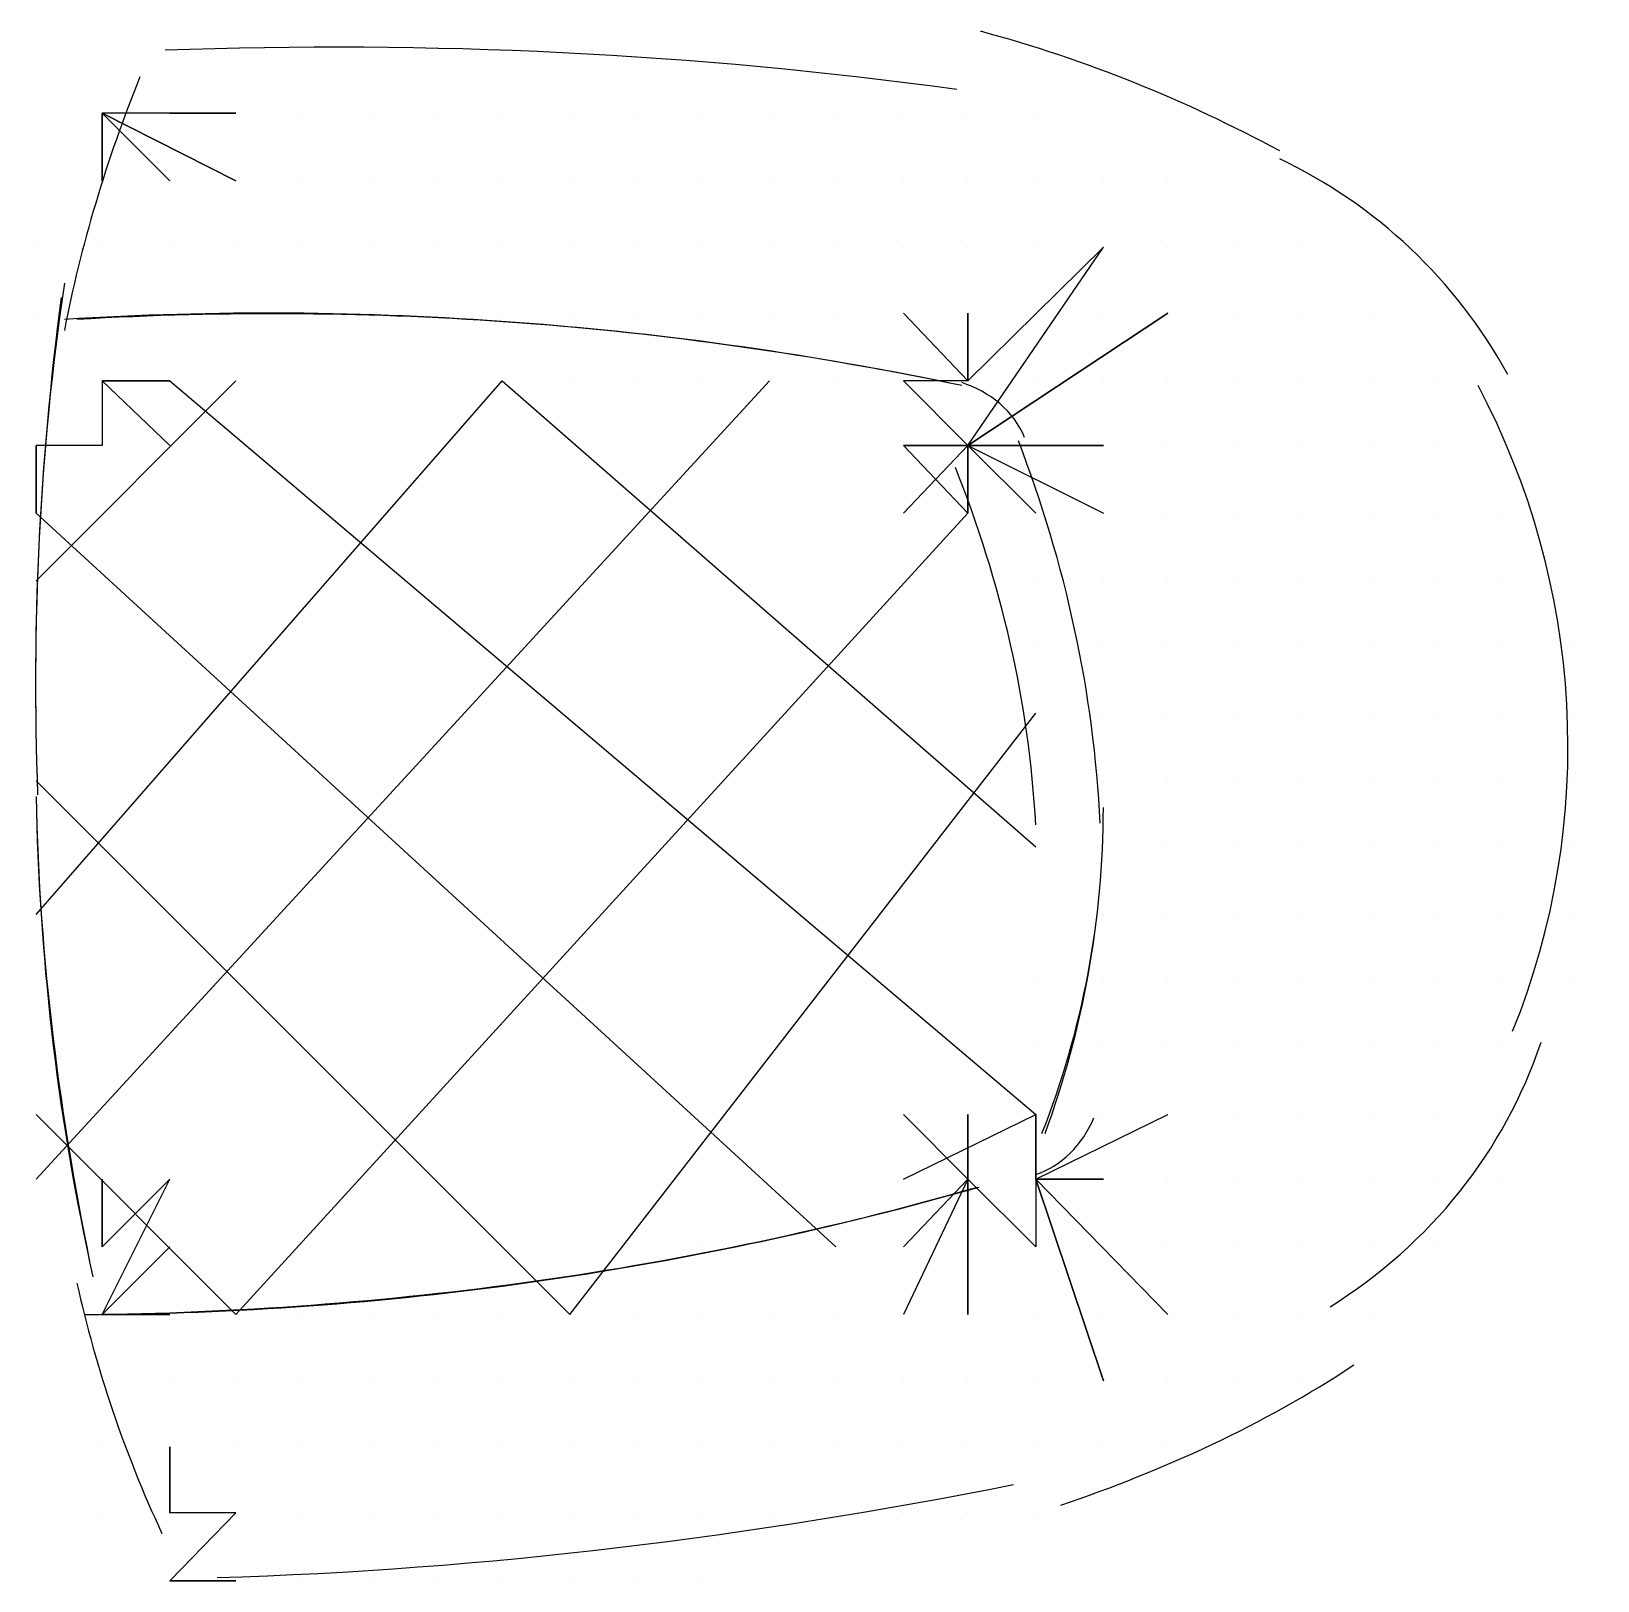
# Model space of a CAD drawing. Header units: millimetres. Extents: x 14 to 406, y 10 to 287.
# Drawn here: x 331.326 to 332.321, y 136.835 to 137.819 of the extents above; entities that cross this region are included whole.
import ezdxf

# ---------------------------------------------------------------- set-up
doc = ezdxf.new("R2010")
doc.units = ezdxf.units.MM
doc.layers.get('0').update_dxf_attribs({"linetype": 'CONTINUOUS'})

msp = doc.modelspace()

# ---------------------------------------------------------------- linework, layer by layer
at = {"color": 0}
for p, q in [((331.584, 137.809), (331.584, 137.809)), ((331.456, 137.767), (331.371, 137.767)), ((331.371, 137.767), (331.456, 137.724)), ((331.456, 137.724), (331.371, 137.767)), ((331.371, 137.767), (331.414, 137.724)), ((331.414, 137.724), (331.371, 137.767)), ((331.371, 137.767), (331.371, 137.724)), ((331.371, 137.724), (331.371, 137.767)), ((331.371, 137.767), (331.371, 137.724)), ((331.371, 137.724), (331.371, 137.767)), ((331.371, 137.767), (331.371, 137.767)), ((331.371, 137.767), (331.371, 137.767)), ((331.414, 137.767), (331.456, 137.767)), ((331.414, 137.767), (331.414, 137.767)), ((331.414, 137.767), (331.414, 137.767)), ((331.414, 137.767), (331.414, 137.767)), ((331.414, 137.767), (331.414, 137.767)), ((331.414, 137.767), (331.414, 137.767)), ((331.456, 137.767), (331.456, 137.767)), ((331.456, 137.767), (331.456, 137.767)), ((331.456, 137.767), (331.456, 137.767)), ((331.456, 137.767), (331.456, 137.767)), ((331.456, 137.767), (331.456, 137.767)), ((331.498, 137.767), (331.498, 137.767)), ((331.498, 137.767), (331.498, 137.767)), ((331.498, 137.767), (331.498, 137.767)), ((331.498, 137.767), (331.498, 137.767)), ((331.541, 137.767), (331.541, 137.767)), ((331.541, 137.767), (331.541, 137.767)), ((331.541, 137.767), (331.541, 137.767)), ((331.541, 137.767), (331.541, 137.767)), ((331.584, 137.767), (331.584, 137.767)), ((331.584, 137.767), (331.584, 137.767)), ((331.584, 137.767), (331.584, 137.767)), ((331.584, 137.767), (331.584, 137.767)), ((331.625, 137.767), (331.625, 137.767)), ((331.625, 137.767), (331.625, 137.767)), ((331.625, 137.767), (331.625, 137.767)), ((331.625, 137.767), (331.625, 137.767)), ((331.668, 137.767), (331.668, 137.767)), ((331.668, 137.767), (331.668, 137.767)), ((331.668, 137.767), (331.668, 137.767)), ((331.668, 137.767), (331.668, 137.767)), ((331.71, 137.767), (331.71, 137.767)), ((331.71, 137.767), (331.71, 137.767)), ((331.71, 137.767), (331.71, 137.767)), ((331.71, 137.767), (331.71, 137.767)), ((331.752, 137.767), (331.752, 137.767)), ((331.752, 137.767), (331.752, 137.767)), ((331.752, 137.767), (331.752, 137.767)), ((331.752, 137.767), (331.752, 137.767)), ((331.795, 137.767), (331.795, 137.767)), ((331.795, 137.767), (331.795, 137.767)), ((331.795, 137.767), (331.795, 137.767)), ((331.795, 137.767), (331.795, 137.767)), ((331.837, 137.767), (331.837, 137.767)), ((331.837, 137.767), (331.837, 137.767)), ((331.837, 137.767), (331.837, 137.767)), ((331.837, 137.767), (331.837, 137.767)), ((331.88, 137.767), (331.88, 137.767)), ((331.88, 137.767), (331.88, 137.767)), ((331.88, 137.767), (331.88, 137.767)), ((331.88, 137.767), (331.88, 137.767)), ((331.921, 137.767), (331.921, 137.767)), ((331.921, 137.767), (331.921, 137.767)), ((331.921, 137.767), (331.921, 137.767)), ((331.921, 137.767), (331.921, 137.767)), ((331.964, 137.767), (331.964, 137.767)), ((331.371, 137.724), (331.371, 137.724)), ((331.371, 137.724), (331.371, 137.724)), ((331.371, 137.724), (331.371, 137.724)), ((331.371, 137.724), (331.371, 137.724)), ((331.414, 137.724), (331.414, 137.724)), ((331.414, 137.724), (331.414, 137.724)), ((331.414, 137.724), (331.414, 137.724)), ((331.414, 137.724), (331.414, 137.724)), ((331.456, 137.724), (331.456, 137.724)), ((331.456, 137.724), (331.456, 137.724)), ((331.456, 137.724), (331.456, 137.724)), ((331.498, 137.724), (331.498, 137.724)), ((331.498, 137.724), (331.498, 137.724)), ((331.498, 137.724), (331.498, 137.724)), ((331.498, 137.724), (331.498, 137.724)), ((331.541, 137.724), (331.541, 137.724)), ((331.541, 137.724), (331.541, 137.724)), ((331.541, 137.724), (331.541, 137.724)), ((331.541, 137.724), (331.541, 137.724)), ((331.584, 137.724), (331.584, 137.724)), ((331.584, 137.724), (331.584, 137.724)), ((331.584, 137.724), (331.584, 137.724)), ((331.584, 137.724), (331.584, 137.724)), ((331.625, 137.724), (331.625, 137.724)), ((331.625, 137.724), (331.625, 137.724)), ((331.625, 137.724), (331.625, 137.724)), ((331.625, 137.724), (331.625, 137.724)), ((331.668, 137.724), (331.668, 137.724)), ((331.668, 137.724), (331.668, 137.724)), ((331.668, 137.724), (331.668, 137.724)), ((331.668, 137.724), (331.668, 137.724)), ((331.71, 137.724), (331.71, 137.724)), ((331.71, 137.724), (331.71, 137.724)), ((331.71, 137.724), (331.71, 137.724)), ((331.71, 137.724), (331.71, 137.724)), ((331.752, 137.724), (331.752, 137.724)), ((331.752, 137.724), (331.752, 137.724)), ((331.752, 137.724), (331.752, 137.724)), ((331.752, 137.724), (331.752, 137.724)), ((331.795, 137.724), (331.795, 137.724)), ((331.795, 137.724), (331.795, 137.724)), ((331.795, 137.724), (331.795, 137.724)), ((331.837, 137.724), (331.837, 137.724)), ((331.837, 137.724), (331.837, 137.724)), ((331.837, 137.724), (331.837, 137.724)), ((331.837, 137.724), (331.837, 137.724)), ((331.88, 137.724), (331.88, 137.724)), ((331.88, 137.724), (331.88, 137.724)), ((331.88, 137.724), (331.88, 137.724)), ((331.88, 137.724), (331.88, 137.724)), ((331.921, 137.724), (331.921, 137.724)), ((331.921, 137.724), (331.921, 137.724)), ((331.921, 137.724), (331.921, 137.724)), ((331.921, 137.724), (331.921, 137.724)), ((331.964, 137.724), (331.964, 137.724)), ((331.964, 137.724), (331.964, 137.724)), ((331.964, 137.724), (331.964, 137.724)), ((332.007, 137.724), (332.007, 137.724)), ((332.007, 137.724), (332.007, 137.724)), ((332.007, 137.724), (332.007, 137.724)), ((332.007, 137.724), (332.007, 137.724)), ((332.048, 137.724), (332.048, 137.724)), ((332.048, 137.724), (332.048, 137.724)), ((331.329, 137.682), (331.329, 137.682)), ((331.371, 137.682), (331.371, 137.682)), ((331.371, 137.682), (331.371, 137.682)), ((331.371, 137.682), (331.371, 137.682)), ((331.371, 137.682), (331.371, 137.682)), ((331.414, 137.682), (331.414, 137.682)), ((331.414, 137.682), (331.414, 137.682)), ((331.414, 137.682), (331.414, 137.682)), ((331.414, 137.682), (331.414, 137.682)), ((331.456, 137.682), (331.456, 137.682)), ((331.456, 137.682), (331.456, 137.682)), ((331.456, 137.682), (331.456, 137.682)), ((331.498, 137.682), (331.498, 137.682)), ((331.498, 137.682), (331.498, 137.682)), ((331.498, 137.682), (331.498, 137.682)), ((331.498, 137.682), (331.498, 137.682)), ((331.541, 137.682), (331.541, 137.682)), ((331.541, 137.682), (331.541, 137.682)), ((331.541, 137.682), (331.541, 137.682)), ((331.541, 137.682), (331.541, 137.682)), ((331.584, 137.682), (331.584, 137.682)), ((331.584, 137.682), (331.584, 137.682)), ((331.584, 137.682), (331.584, 137.682)), ((331.584, 137.682), (331.584, 137.682)), ((331.625, 137.682), (331.625, 137.682)), ((331.625, 137.682), (331.625, 137.682)), ((331.625, 137.682), (331.625, 137.682)), ((331.625, 137.682), (331.625, 137.682)), ((331.668, 137.682), (331.668, 137.682)), ((331.668, 137.682), (331.668, 137.682)), ((331.668, 137.682), (331.668, 137.682)), ((331.668, 137.682), (331.668, 137.682)), ((331.71, 137.682), (331.71, 137.682)), ((331.71, 137.682), (331.71, 137.682)), ((331.71, 137.682), (331.71, 137.682)), ((331.71, 137.682), (331.71, 137.682)), ((331.752, 137.682), (331.752, 137.682)), ((331.752, 137.682), (331.752, 137.682)), ((331.752, 137.682), (331.752, 137.682)), ((331.752, 137.682), (331.752, 137.682)), ((331.795, 137.682), (331.795, 137.682)), ((331.795, 137.682), (331.795, 137.682)), ((331.795, 137.682), (331.795, 137.682)), ((331.795, 137.682), (331.795, 137.682)), ((331.837, 137.682), (331.837, 137.682)), ((331.837, 137.682), (331.837, 137.682)), ((331.837, 137.682), (331.837, 137.682)), ((331.837, 137.682), (331.837, 137.682)), ((331.88, 137.682), (331.88, 137.682)), ((331.88, 137.682), (331.88, 137.682)), ((331.88, 137.682), (331.88, 137.682)), ((331.88, 137.682), (331.88, 137.682)), ((331.921, 137.556), (332.007, 137.682)), ((332.007, 137.682), (331.921, 137.597)), ((331.921, 137.682), (331.921, 137.682)), ((331.921, 137.682), (331.921, 137.682)), ((331.921, 137.682), (331.921, 137.682)), ((331.921, 137.682), (331.921, 137.682)), ((331.964, 137.682), (331.964, 137.682)), ((331.964, 137.682), (331.964, 137.682)), ((331.964, 137.682), (331.964, 137.682)), ((331.964, 137.682), (331.964, 137.682)), ((332.007, 137.682), (332.007, 137.682)), ((332.007, 137.682), (332.007, 137.682)), ((332.007, 137.682), (332.007, 137.682)), ((332.007, 137.682), (332.007, 137.682)), ((332.048, 137.682), (332.048, 137.682)), ((332.048, 137.682), (332.048, 137.682)), ((332.048, 137.682), (332.048, 137.682)), ((332.048, 137.682), (332.048, 137.682)), ((332.091, 137.682), (332.091, 137.682)), ((332.091, 137.682), (332.091, 137.682)), ((332.091, 137.682), (332.091, 137.682)), ((332.091, 137.682), (332.091, 137.682)), ((332.133, 137.682), (332.133, 137.682)), ((332.133, 137.682), (332.133, 137.682)), ((332.133, 137.682), (332.133, 137.682)), ((331.329, 137.64), (331.329, 137.64)), ((331.329, 137.64), (331.329, 137.64)), ((331.371, 137.64), (331.371, 137.64)), ((331.371, 137.64), (331.371, 137.64)), ((331.371, 137.64), (331.371, 137.64)), ((331.371, 137.64), (331.371, 137.64)), ((331.414, 137.64), (331.414, 137.64)), ((331.414, 137.64), (331.414, 137.64)), ((331.414, 137.64), (331.414, 137.64)), ((331.456, 137.64), (331.456, 137.64)), ((331.456, 137.64), (331.456, 137.64)), ((331.456, 137.64), (331.456, 137.64)), ((331.456, 137.64), (331.456, 137.64)), ((331.498, 137.64), (331.498, 137.64)), ((331.498, 137.64), (331.498, 137.64)), ((331.498, 137.64), (331.498, 137.64)), ((331.498, 137.64), (331.498, 137.64)), ((331.541, 137.64), (331.541, 137.64)), ((331.541, 137.64), (331.541, 137.64)), ((331.541, 137.64), (331.541, 137.64)), ((331.541, 137.64), (331.541, 137.64)), ((331.584, 137.64), (331.584, 137.64)), ((331.584, 137.64), (331.584, 137.64)), ((331.584, 137.64), (331.584, 137.64)), ((331.625, 137.64), (331.625, 137.64)), ((331.625, 137.64), (331.625, 137.64)), ((331.625, 137.64), (331.625, 137.64)), ((331.625, 137.64), (331.625, 137.64)), ((331.668, 137.64), (331.668, 137.64)), ((331.668, 137.64), (331.668, 137.64)), ((331.668, 137.64), (331.668, 137.64)), ((331.668, 137.64), (331.668, 137.64)), ((331.71, 137.64), (331.71, 137.64)), ((331.71, 137.64), (331.71, 137.64)), ((331.71, 137.64), (331.71, 137.64)), ((331.71, 137.64), (331.71, 137.64)), ((331.752, 137.64), (331.752, 137.64)), ((331.752, 137.64), (331.752, 137.64)), ((331.752, 137.64), (331.752, 137.64)), ((331.795, 137.64), (331.795, 137.64)), ((331.795, 137.64), (331.795, 137.64)), ((331.795, 137.64), (331.795, 137.64)), ((331.795, 137.64), (331.795, 137.64)), ((331.837, 137.64), (331.837, 137.64)), ((331.837, 137.64), (331.837, 137.64)), ((331.837, 137.64), (331.837, 137.64)), ((331.837, 137.64), (331.837, 137.64)), ((331.921, 137.597), (331.88, 137.64)), ((331.88, 137.64), (331.88, 137.64)), ((331.88, 137.64), (331.88, 137.64)), ((331.88, 137.64), (331.88, 137.64)), ((331.88, 137.64), (331.88, 137.64)), ((331.921, 137.597), (331.921, 137.64)), ((331.921, 137.64), (331.921, 137.597)), ((331.921, 137.597), (331.921, 137.64)), ((331.921, 137.64), (331.921, 137.597)), ((331.921, 137.556), (332.048, 137.64)), ((332.048, 137.64), (331.921, 137.556)), ((331.921, 137.64), (331.921, 137.64)), ((331.921, 137.64), (331.921, 137.64)), ((331.921, 137.64), (331.921, 137.64)), ((331.964, 137.64), (331.964, 137.64)), ((331.964, 137.64), (331.964, 137.64)), ((331.964, 137.64), (331.964, 137.64)), ((331.964, 137.64), (331.964, 137.64)), ((332.007, 137.64), (332.007, 137.64)), ((332.007, 137.64), (332.007, 137.64)), ((332.007, 137.64), (332.007, 137.64)), ((332.007, 137.64), (332.007, 137.64)), ((332.048, 137.64), (332.048, 137.64)), ((332.048, 137.64), (332.048, 137.64)), ((332.048, 137.64), (332.048, 137.64)), ((332.048, 137.64), (332.048, 137.64)), ((332.091, 137.64), (332.091, 137.64)), ((332.091, 137.64), (332.091, 137.64)), ((332.091, 137.64), (332.091, 137.64)), ((332.133, 137.64), (332.133, 137.64)), ((332.133, 137.64), (332.133, 137.64)), ((332.133, 137.64), (332.133, 137.64)), ((332.133, 137.64), (332.133, 137.64)), ((332.176, 137.64), (332.176, 137.64)), ((332.176, 137.64), (332.176, 137.64)), ((332.176, 137.64), (332.176, 137.64)), ((331.329, 137.47), (331.456, 137.597)), ((331.329, 137.258), (331.625, 137.597)), ((331.329, 137.09), (331.795, 137.597)), ((331.371, 137.597), (331.414, 137.597)), ((331.414, 137.597), (331.371, 137.597)), ((331.371, 137.597), (331.414, 137.597)), ((331.414, 137.597), (331.371, 137.597)), ((331.371, 137.597), (331.414, 137.556)), ((331.414, 137.556), (331.371, 137.597)), ((331.371, 137.597), (331.371, 137.556)), ((331.414, 137.597), (331.964, 137.131)), ((331.625, 137.597), (331.625, 137.597)), ((331.625, 137.597), (331.964, 137.301)), ((331.668, 137.597), (331.668, 137.597)), ((331.668, 137.597), (331.668, 137.597)), ((331.71, 137.597), (331.71, 137.597)), ((331.71, 137.597), (331.71, 137.597)), ((331.71, 137.597), (331.71, 137.597)), ((331.71, 137.597), (331.71, 137.597)), ((331.752, 137.597), (331.752, 137.597)), ((331.752, 137.597), (331.752, 137.597)), ((331.752, 137.597), (331.752, 137.597)), ((331.795, 137.597), (331.795, 137.597)), ((331.795, 137.597), (331.795, 137.597)), ((331.795, 137.597), (331.795, 137.597)), ((331.795, 137.597), (331.795, 137.597)), ((331.837, 137.597), (331.837, 137.597)), ((331.837, 137.597), (331.837, 137.597)), ((331.837, 137.597), (331.837, 137.597)), ((331.837, 137.597), (331.837, 137.597)), ((331.921, 137.597), (331.88, 137.597)), ((331.88, 137.597), (331.921, 137.556)), ((331.88, 137.597), (331.88, 137.597)), ((331.88, 137.597), (331.88, 137.597)), ((331.88, 137.597), (331.88, 137.597)), ((331.88, 137.597), (331.88, 137.597)), ((331.921, 137.597), (331.921, 137.597)), ((331.921, 137.597), (331.921, 137.597)), ((331.921, 137.597), (331.921, 137.597)), ((331.964, 137.597), (331.964, 137.597)), ((331.964, 137.597), (331.964, 137.597)), ((331.964, 137.597), (331.964, 137.597)), ((331.964, 137.597), (331.964, 137.597)), ((332.007, 137.597), (332.007, 137.597)), ((332.007, 137.597), (332.007, 137.597)), ((332.007, 137.597), (332.007, 137.597)), ((332.007, 137.597), (332.007, 137.597)), ((332.048, 137.597), (332.048, 137.597)), ((332.048, 137.597), (332.048, 137.597)), ((332.048, 137.597), (332.048, 137.597)), ((332.048, 137.597), (332.048, 137.597)), ((332.091, 137.597), (332.091, 137.597)), ((332.091, 137.597), (332.091, 137.597)), ((332.091, 137.597), (332.091, 137.597)), ((332.133, 137.597), (332.133, 137.597)), ((332.133, 137.597), (332.133, 137.597)), ((332.133, 137.597), (332.133, 137.597)), ((332.133, 137.597), (332.133, 137.597)), ((332.176, 137.597), (332.176, 137.597)), ((332.176, 137.597), (332.176, 137.597)), ((332.176, 137.597), (332.176, 137.597)), ((332.176, 137.597), (332.176, 137.597)), ((332.218, 137.597), (332.218, 137.597)), ((332.218, 137.597), (332.218, 137.597)), ((331.371, 137.556), (331.329, 137.556)), ((331.329, 137.556), (331.329, 137.513)), ((331.329, 137.513), (331.329, 137.556)), ((331.921, 137.556), (331.88, 137.556)), ((331.88, 137.556), (331.921, 137.556)), ((331.921, 137.556), (331.88, 137.556)), ((331.88, 137.556), (331.921, 137.556)), ((331.921, 137.556), (331.88, 137.513)), ((331.88, 137.513), (331.921, 137.556)), ((331.88, 137.556), (331.921, 137.513)), ((331.921, 137.556), (331.964, 137.556)), ((331.964, 137.556), (331.921, 137.556)), ((331.921, 137.556), (332.007, 137.556)), ((332.007, 137.556), (331.921, 137.556)), ((331.921, 137.556), (332.007, 137.513)), ((331.921, 137.556), (331.964, 137.513)), ((331.964, 137.513), (331.921, 137.556)), ((331.921, 137.556), (332.007, 137.556)), ((332.007, 137.556), (331.921, 137.556)), ((331.921, 137.556), (331.921, 137.513)), ((331.921, 137.513), (331.921, 137.556)), ((331.921, 137.556), (331.921, 137.513)), ((331.921, 137.513), (331.921, 137.556)), ((331.921, 137.556), (331.921, 137.556)), ((331.921, 137.556), (331.921, 137.556)), ((331.964, 137.556), (331.964, 137.556)), ((331.964, 137.556), (331.964, 137.556)), ((331.964, 137.556), (331.964, 137.556)), ((331.964, 137.556), (331.964, 137.556)), ((332.007, 137.556), (332.007, 137.556)), ((332.007, 137.556), (332.007, 137.556)), ((332.007, 137.556), (332.007, 137.556)), ((332.007, 137.556), (332.007, 137.556)), ((332.048, 137.556), (332.048, 137.556)), ((332.048, 137.556), (332.048, 137.556)), ((332.048, 137.556), (332.048, 137.556)), ((332.091, 137.556), (332.091, 137.556)), ((332.091, 137.556), (332.091, 137.556)), ((332.091, 137.556), (332.091, 137.556)), ((332.091, 137.556), (332.091, 137.556)), ((332.133, 137.556), (332.133, 137.556)), ((332.133, 137.556), (332.133, 137.556)), ((332.133, 137.556), (332.133, 137.556)), ((332.133, 137.556), (332.133, 137.556)), ((332.176, 137.556), (332.176, 137.556)), ((332.176, 137.556), (332.176, 137.556)), ((332.176, 137.556), (332.176, 137.556)), ((332.176, 137.556), (332.176, 137.556)), ((332.218, 137.556), (332.218, 137.556)), ((332.218, 137.556), (332.218, 137.556)), ((332.218, 137.556), (332.218, 137.556)), ((332.26, 137.556), (332.26, 137.556)), ((331.329, 137.513), (331.837, 137.047)), ((331.456, 137.004), (331.921, 137.513)), ((331.88, 137.513), (331.88, 137.513)), ((331.964, 137.513), (331.964, 137.513)), ((331.964, 137.513), (331.964, 137.513)), ((331.964, 137.513), (331.964, 137.513)), ((331.964, 137.513), (331.964, 137.513)), ((332.007, 137.513), (332.007, 137.513)), ((332.007, 137.513), (332.007, 137.513)), ((332.007, 137.513), (332.007, 137.513)), ((332.007, 137.513), (332.007, 137.513)), ((332.048, 137.513), (332.048, 137.513)), ((332.048, 137.513), (332.048, 137.513)), ((332.048, 137.513), (332.048, 137.513)), ((332.091, 137.513), (332.091, 137.513)), ((332.091, 137.513), (332.091, 137.513)), ((332.091, 137.513), (332.091, 137.513)), ((332.091, 137.513), (332.091, 137.513)), ((332.133, 137.513), (332.133, 137.513)), ((332.133, 137.513), (332.133, 137.513)), ((332.133, 137.513), (332.133, 137.513)), ((332.133, 137.513), (332.133, 137.513)), ((332.176, 137.513), (332.176, 137.513)), ((332.176, 137.513), (332.176, 137.513)), ((332.176, 137.513), (332.176, 137.513)), ((332.176, 137.513), (332.176, 137.513)), ((332.218, 137.513), (332.218, 137.513)), ((332.218, 137.513), (332.218, 137.513)), ((332.218, 137.513), (332.218, 137.513)), ((332.26, 137.513), (332.26, 137.513)), ((332.26, 137.513), (332.26, 137.513)), ((332.26, 137.513), (332.26, 137.513)), ((331.964, 137.47), (331.964, 137.47)), ((331.964, 137.47), (331.964, 137.47)), ((331.964, 137.47), (331.964, 137.47)), ((332.007, 137.47), (332.007, 137.47)), ((332.007, 137.47), (332.007, 137.47)), ((332.007, 137.47), (332.007, 137.47)), ((332.007, 137.47), (332.007, 137.47)), ((332.048, 137.47), (332.048, 137.47)), ((332.048, 137.47), (332.048, 137.47)), ((332.048, 137.47), (332.048, 137.47)), ((332.048, 137.47), (332.048, 137.47)), ((332.091, 137.47), (332.091, 137.47)), ((332.091, 137.47), (332.091, 137.47)), ((332.091, 137.47), (332.091, 137.47)), ((332.091, 137.47), (332.091, 137.47)), ((332.133, 137.47), (332.133, 137.47)), ((332.133, 137.47), (332.133, 137.47)), ((332.133, 137.47), (332.133, 137.47)), ((332.133, 137.47), (332.133, 137.47)), ((332.176, 137.47), (332.176, 137.47)), ((332.176, 137.47), (332.176, 137.47)), ((332.176, 137.47), (332.176, 137.47)), ((332.176, 137.47), (332.176, 137.47)), ((332.218, 137.47), (332.218, 137.47)), ((332.218, 137.47), (332.218, 137.47)), ((332.218, 137.47), (332.218, 137.47)), ((332.218, 137.47), (332.218, 137.47)), ((332.26, 137.47), (332.26, 137.47)), ((332.26, 137.47), (332.26, 137.47)), ((332.26, 137.47), (332.26, 137.47)), ((332.26, 137.47), (332.26, 137.47)), ((331.964, 137.428), (331.964, 137.428)), ((331.964, 137.428), (331.964, 137.428)), ((332.007, 137.428), (332.007, 137.428)), ((332.007, 137.428), (332.007, 137.428)), ((332.007, 137.428), (332.007, 137.428)), ((332.048, 137.428), (332.048, 137.428)), ((332.048, 137.428), (332.048, 137.428)), ((332.048, 137.428), (332.048, 137.428)), ((332.048, 137.428), (332.048, 137.428)), ((332.091, 137.428), (332.091, 137.428)), ((332.091, 137.428), (332.091, 137.428)), ((332.091, 137.428), (332.091, 137.428)), ((332.091, 137.428), (332.091, 137.428)), ((332.133, 137.428), (332.133, 137.428)), ((332.133, 137.428), (332.133, 137.428)), ((332.133, 137.428), (332.133, 137.428)), ((332.133, 137.428), (332.133, 137.428)), ((332.176, 137.428), (332.176, 137.428)), ((332.176, 137.428), (332.176, 137.428)), ((332.176, 137.428), (332.176, 137.428)), ((332.218, 137.428), (332.218, 137.428)), ((332.218, 137.428), (332.218, 137.428)), ((332.218, 137.428), (332.218, 137.428)), ((332.218, 137.428), (332.218, 137.428)), ((332.26, 137.428), (332.26, 137.428)), ((332.26, 137.428), (332.26, 137.428)), ((332.26, 137.428), (332.26, 137.428)), ((332.26, 137.428), (332.26, 137.428)), ((332.303, 137.428), (332.303, 137.428)), ((331.668, 137.004), (331.964, 137.386)), ((331.964, 137.386), (331.964, 137.386)), ((332.007, 137.386), (332.007, 137.386)), ((332.007, 137.386), (332.007, 137.386)), ((332.007, 137.386), (332.007, 137.386)), ((332.007, 137.386), (332.007, 137.386)), ((332.048, 137.386), (332.048, 137.386)), ((332.048, 137.386), (332.048, 137.386)), ((332.048, 137.386), (332.048, 137.386)), ((332.048, 137.386), (332.048, 137.386)), ((332.048, 137.386), (332.048, 137.386)), ((332.091, 137.386), (332.091, 137.386)), ((332.091, 137.386), (332.091, 137.386)), ((332.091, 137.386), (332.091, 137.386)), ((332.091, 137.386), (332.091, 137.386)), ((332.133, 137.386), (332.133, 137.386)), ((332.133, 137.386), (332.133, 137.386)), ((332.133, 137.386), (332.133, 137.386)), ((332.133, 137.386), (332.133, 137.386)), ((332.176, 137.386), (332.176, 137.386)), ((332.176, 137.386), (332.176, 137.386)), ((332.176, 137.386), (332.176, 137.386)), ((332.176, 137.386), (332.176, 137.386)), ((332.218, 137.386), (332.218, 137.386)), ((332.218, 137.386), (332.218, 137.386)), ((332.218, 137.386), (332.218, 137.386)), ((332.218, 137.386), (332.218, 137.386)), ((332.26, 137.386), (332.26, 137.386)), ((332.26, 137.386), (332.26, 137.386)), ((332.26, 137.386), (332.26, 137.386)), ((332.26, 137.386), (332.26, 137.386)), ((332.303, 137.386), (332.303, 137.386)), ((332.303, 137.386), (332.303, 137.386)), ((331.329, 137.343), (331.668, 137.004)), ((332.007, 137.343), (332.007, 137.343)), ((332.007, 137.343), (332.007, 137.343)), ((332.007, 137.343), (332.007, 137.343)), ((332.007, 137.343), (332.007, 137.343)), ((332.048, 137.343), (332.048, 137.343)), ((332.048, 137.343), (332.048, 137.343)), ((332.048, 137.343), (332.048, 137.343)), ((332.048, 137.343), (332.048, 137.343)), ((332.091, 137.343), (332.091, 137.343)), ((332.091, 137.343), (332.091, 137.343)), ((332.091, 137.343), (332.091, 137.343)), ((332.091, 137.343), (332.091, 137.343)), ((332.133, 137.343), (332.133, 137.343)), ((332.133, 137.343), (332.133, 137.343)), ((332.133, 137.343), (332.133, 137.343)), ((332.176, 137.343), (332.176, 137.343)), ((332.176, 137.343), (332.176, 137.343)), ((332.176, 137.343), (332.176, 137.343)), ((332.176, 137.343), (332.176, 137.343)), ((332.218, 137.343), (332.218, 137.343)), ((332.218, 137.343), (332.218, 137.343)), ((332.218, 137.343), (332.218, 137.343)), ((332.218, 137.343), (332.218, 137.343)), ((332.26, 137.343), (332.26, 137.343)), ((332.26, 137.343), (332.26, 137.343)), ((332.26, 137.343), (332.26, 137.343)), ((332.26, 137.343), (332.26, 137.343)), ((332.303, 137.343), (332.303, 137.343)), ((332.007, 137.301), (332.007, 137.301)), ((332.007, 137.301), (332.007, 137.301)), ((332.007, 137.301), (332.007, 137.301)), ((332.007, 137.301), (332.007, 137.301)), ((332.048, 137.301), (332.048, 137.301)), ((332.048, 137.301), (332.048, 137.301)), ((332.048, 137.301), (332.048, 137.301)), ((332.048, 137.301), (332.048, 137.301)), ((332.091, 137.301), (332.091, 137.301)), ((332.091, 137.301), (332.091, 137.301)), ((332.091, 137.301), (332.091, 137.301)), ((332.091, 137.301), (332.091, 137.301)), ((332.091, 137.301), (332.091, 137.301)), ((332.133, 137.301), (332.133, 137.301)), ((332.133, 137.301), (332.133, 137.301)), ((332.133, 137.301), (332.133, 137.301)), ((332.133, 137.301), (332.133, 137.301)), ((332.176, 137.301), (332.176, 137.301)), ((332.176, 137.301), (332.176, 137.301)), ((332.176, 137.301), (332.176, 137.301)), ((332.176, 137.301), (332.176, 137.301)), ((332.218, 137.301), (332.218, 137.301)), ((332.218, 137.301), (332.218, 137.301)), ((332.218, 137.301), (332.218, 137.301)), ((332.218, 137.301), (332.218, 137.301)), ((332.218, 137.301), (332.218, 137.301)), ((332.26, 137.301), (332.26, 137.301)), ((332.26, 137.301), (332.26, 137.301)), ((332.26, 137.301), (332.26, 137.301)), ((332.26, 137.301), (332.26, 137.301)), ((332.303, 137.301), (332.303, 137.301)), ((332.303, 137.301), (332.303, 137.301)), ((332.007, 137.258), (332.007, 137.258)), ((332.007, 137.258), (332.007, 137.258)), ((332.007, 137.258), (332.007, 137.258)), ((332.007, 137.258), (332.007, 137.258)), ((332.048, 137.258), (332.048, 137.258)), ((332.048, 137.258), (332.048, 137.258)), ((332.048, 137.258), (332.048, 137.258)), ((332.048, 137.258), (332.048, 137.258)), ((332.091, 137.258), (332.091, 137.258)), ((332.091, 137.258), (332.091, 137.258)), ((332.091, 137.258), (332.091, 137.258)), ((332.133, 137.258), (332.133, 137.258)), ((332.133, 137.258), (332.133, 137.258)), ((332.133, 137.258), (332.133, 137.258)), ((332.133, 137.258), (332.133, 137.258)), ((332.176, 137.258), (332.176, 137.258)), ((332.176, 137.258), (332.176, 137.258)), ((332.176, 137.258), (332.176, 137.258)), ((332.176, 137.258), (332.176, 137.258)), ((332.218, 137.258), (332.218, 137.258)), ((332.218, 137.258), (332.218, 137.258)), ((332.218, 137.258), (332.218, 137.258)), ((332.218, 137.258), (332.218, 137.258)), ((332.26, 137.258), (332.26, 137.258)), ((332.26, 137.258), (332.26, 137.258)), ((332.26, 137.258), (332.26, 137.258)), ((332.303, 137.258), (332.303, 137.258)), ((332.303, 137.258), (332.303, 137.258)), ((331.964, 137.217), (331.964, 137.217)), ((332.007, 137.217), (332.007, 137.217)), ((332.007, 137.217), (332.007, 137.217)), ((332.007, 137.217), (332.007, 137.217)), ((332.007, 137.217), (332.007, 137.217)), ((332.007, 137.217), (332.007, 137.217)), ((332.048, 137.217), (332.048, 137.217)), ((332.048, 137.217), (332.048, 137.217)), ((332.048, 137.217), (332.048, 137.217)), ((332.048, 137.217), (332.048, 137.217)), ((332.091, 137.217), (332.091, 137.217)), ((332.091, 137.217), (332.091, 137.217)), ((332.091, 137.217), (332.091, 137.217)), ((332.133, 137.217), (332.133, 137.217)), ((332.133, 137.217), (332.133, 137.217)), ((332.133, 137.217), (332.133, 137.217)), ((332.133, 137.217), (332.133, 137.217)), ((332.176, 137.217), (332.176, 137.217)), ((332.176, 137.217), (332.176, 137.217)), ((332.176, 137.217), (332.176, 137.217)), ((332.176, 137.217), (332.176, 137.217)), ((332.218, 137.217), (332.218, 137.217)), ((332.218, 137.217), (332.218, 137.217)), ((332.218, 137.217), (332.218, 137.217)), ((332.218, 137.217), (332.218, 137.217)), ((332.26, 137.217), (332.26, 137.217)), ((332.26, 137.217), (332.26, 137.217)), ((332.26, 137.217), (332.26, 137.217)), ((332.303, 137.217), (332.303, 137.217)), ((331.964, 137.174), (331.964, 137.174)), ((331.964, 137.174), (331.964, 137.174)), ((332.007, 137.174), (332.007, 137.174)), ((332.007, 137.174), (332.007, 137.174)), ((332.007, 137.174), (332.007, 137.174)), ((332.007, 137.174), (332.007, 137.174)), ((332.048, 137.174), (332.048, 137.174)), ((332.048, 137.174), (332.048, 137.174)), ((332.048, 137.174), (332.048, 137.174)), ((332.048, 137.174), (332.048, 137.174)), ((332.091, 137.174), (332.091, 137.174)), ((332.091, 137.174), (332.091, 137.174)), ((332.091, 137.174), (332.091, 137.174)), ((332.091, 137.174), (332.091, 137.174)), ((332.133, 137.174), (332.133, 137.174)), ((332.133, 137.174), (332.133, 137.174)), ((332.133, 137.174), (332.133, 137.174)), ((332.133, 137.174), (332.133, 137.174)), ((332.176, 137.174), (332.176, 137.174)), ((332.176, 137.174), (332.176, 137.174)), ((332.176, 137.174), (332.176, 137.174)), ((332.176, 137.174), (332.176, 137.174)), ((332.218, 137.174), (332.218, 137.174)), ((332.218, 137.174), (332.218, 137.174)), ((332.218, 137.174), (332.218, 137.174)), ((332.218, 137.174), (332.218, 137.174)), ((332.26, 137.174), (332.26, 137.174)), ((332.26, 137.174), (332.26, 137.174)), ((332.26, 137.174), (332.26, 137.174)), ((332.26, 137.174), (332.26, 137.174)), ((331.329, 137.131), (331.456, 137.004)), ((331.921, 137.09), (331.88, 137.131)), ((331.88, 137.131), (331.921, 137.09)), ((331.88, 137.09), (331.964, 137.131)), ((331.921, 137.09), (331.921, 137.131)), ((331.921, 137.131), (331.921, 137.09)), ((331.921, 137.09), (331.921, 137.131)), ((331.921, 137.131), (331.921, 137.09)), ((331.921, 137.131), (331.921, 137.131)), ((331.964, 137.09), (331.964, 137.131)), ((331.964, 137.131), (331.964, 137.09)), ((331.964, 137.09), (332.048, 137.131)), ((331.964, 137.131), (331.964, 137.131)), ((331.964, 137.131), (331.964, 137.131)), ((331.964, 137.131), (331.964, 137.131)), ((332.007, 137.131), (332.007, 137.131)), ((332.007, 137.131), (332.007, 137.131)), ((332.007, 137.131), (332.007, 137.131)), ((332.007, 137.131), (332.007, 137.131)), ((332.048, 137.131), (332.048, 137.131)), ((332.048, 137.131), (332.048, 137.131)), ((332.048, 137.131), (332.048, 137.131)), ((332.091, 137.131), (332.091, 137.131)), ((332.091, 137.131), (332.091, 137.131)), ((332.091, 137.131), (332.091, 137.131)), ((332.091, 137.131), (332.091, 137.131)), ((332.133, 137.131), (332.133, 137.131)), ((332.133, 137.131), (332.133, 137.131)), ((332.133, 137.131), (332.133, 137.131)), ((332.133, 137.131), (332.133, 137.131)), ((332.176, 137.131), (332.176, 137.131)), ((332.176, 137.131), (332.176, 137.131)), ((332.176, 137.131), (332.176, 137.131)), ((332.176, 137.131), (332.176, 137.131)), ((332.218, 137.131), (332.218, 137.131)), ((332.218, 137.131), (332.218, 137.131)), ((332.218, 137.131), (332.218, 137.131)), ((332.26, 137.131), (332.26, 137.131)), ((332.26, 137.131), (332.26, 137.131)), ((332.26, 137.131), (332.26, 137.131)), ((331.371, 137.004), (331.414, 137.09)), ((331.414, 137.09), (331.371, 137.047)), ((331.371, 137.047), (331.371, 137.09)), ((331.371, 137.09), (331.371, 137.047)), ((331.921, 137.09), (331.88, 137.004)), ((331.921, 137.09), (331.88, 137.047)), ((331.88, 137.047), (331.921, 137.09)), ((331.964, 137.047), (331.921, 137.09)), ((331.921, 137.09), (331.921, 137.004)), ((331.921, 137.004), (331.921, 137.09)), ((331.921, 137.09), (331.921, 137.004)), ((331.921, 137.004), (331.921, 137.09)), ((331.921, 137.09), (331.921, 137.09)), ((331.921, 137.09), (331.921, 137.09)), ((331.921, 137.09), (331.921, 137.09)), ((331.964, 137.09), (332.007, 136.962)), ((332.007, 136.962), (331.964, 137.09)), ((331.964, 137.09), (331.964, 137.047)), ((331.964, 137.09), (332.007, 137.09)), ((332.007, 137.09), (331.964, 137.09)), ((331.964, 137.09), (332.048, 137.004)), ((332.048, 137.004), (331.964, 137.09)), ((331.964, 137.09), (332.007, 137.09)), ((332.007, 137.09), (331.964, 137.09)), ((331.964, 137.09), (331.964, 137.09)), ((331.964, 137.09), (331.964, 137.09)), ((331.964, 137.09), (331.964, 137.09)), ((331.964, 137.09), (331.964, 137.09)), ((332.007, 137.09), (332.007, 137.09)), ((332.007, 137.09), (332.007, 137.09)), ((332.007, 137.09), (332.007, 137.09)), ((332.007, 137.09), (332.007, 137.09)), ((332.048, 137.09), (332.048, 137.09)), ((332.048, 137.09), (332.048, 137.09)), ((332.048, 137.09), (332.048, 137.09)), ((332.048, 137.09), (332.048, 137.09)), ((332.091, 137.09), (332.091, 137.09)), ((332.091, 137.09), (332.091, 137.09)), ((332.091, 137.09), (332.091, 137.09)), ((332.091, 137.09), (332.091, 137.09)), ((332.133, 137.09), (332.133, 137.09)), ((332.133, 137.09), (332.133, 137.09)), ((332.133, 137.09), (332.133, 137.09)), ((332.133, 137.09), (332.133, 137.09)), ((332.176, 137.09), (332.176, 137.09)), ((332.176, 137.09), (332.176, 137.09)), ((332.176, 137.09), (332.176, 137.09)), ((332.176, 137.09), (332.176, 137.09)), ((332.218, 137.09), (332.218, 137.09)), ((332.218, 137.09), (332.218, 137.09)), ((332.218, 137.09), (332.218, 137.09)), ((332.218, 137.09), (332.218, 137.09)), ((332.26, 137.09), (332.26, 137.09)), ((331.371, 137.004), (331.414, 137.047)), ((331.414, 137.047), (331.371, 137.004)), ((331.752, 137.047), (331.752, 137.047)), ((331.752, 137.047), (331.752, 137.047)), ((331.795, 137.047), (331.795, 137.047)), ((331.795, 137.047), (331.795, 137.047)), ((331.795, 137.047), (331.795, 137.047)), ((331.795, 137.047), (331.795, 137.047)), ((331.837, 137.047), (331.837, 137.047)), ((331.837, 137.047), (331.837, 137.047)), ((331.837, 137.047), (331.837, 137.047)), ((331.88, 137.047), (331.88, 137.047)), ((331.88, 137.047), (331.88, 137.047)), ((331.88, 137.047), (331.88, 137.047)), ((331.88, 137.047), (331.88, 137.047)), ((331.921, 137.047), (331.921, 137.047)), ((331.921, 137.047), (331.921, 137.047)), ((331.921, 137.047), (331.921, 137.047)), ((331.921, 137.047), (331.921, 137.047)), ((331.964, 137.047), (331.964, 137.047)), ((331.964, 137.047), (331.964, 137.047)), ((331.964, 137.047), (331.964, 137.047)), ((331.964, 137.047), (331.964, 137.047)), ((332.007, 137.047), (332.007, 137.047)), ((332.007, 137.047), (332.007, 137.047)), ((332.007, 137.047), (332.007, 137.047)), ((332.048, 137.047), (332.048, 137.047)), ((332.048, 137.047), (332.048, 137.047)), ((332.048, 137.047), (332.048, 137.047)), ((332.048, 137.047), (332.048, 137.047)), ((332.091, 137.047), (332.091, 137.047)), ((332.091, 137.047), (332.091, 137.047)), ((332.091, 137.047), (332.091, 137.047)), ((332.091, 137.047), (332.091, 137.047)), ((332.133, 137.047), (332.133, 137.047)), ((332.133, 137.047), (332.133, 137.047)), ((332.133, 137.047), (332.133, 137.047)), ((332.133, 137.047), (332.133, 137.047)), ((332.176, 137.047), (332.176, 137.047)), ((332.176, 137.047), (332.176, 137.047)), ((332.176, 137.047), (332.176, 137.047)), ((332.218, 137.047), (332.218, 137.047)), ((332.218, 137.047), (332.218, 137.047)), ((332.218, 137.047), (332.218, 137.047)), ((331.371, 137.004), (331.414, 137.004)), ((331.414, 137.004), (331.371, 137.004)), ((331.371, 137.004), (331.371, 137.004)), ((331.371, 137.004), (331.371, 137.004)), ((331.371, 137.004), (331.371, 137.004)), ((331.414, 137.004), (331.414, 137.004)), ((331.414, 137.004), (331.414, 137.004)), ((331.456, 137.004), (331.456, 137.004)), ((331.456, 137.004), (331.456, 137.004)), ((331.498, 137.004), (331.498, 137.004)), ((331.498, 137.004), (331.498, 137.004)), ((331.498, 137.004), (331.498, 137.004)), ((331.498, 137.004), (331.498, 137.004)), ((331.541, 137.004), (331.541, 137.004)), ((331.541, 137.004), (331.541, 137.004)), ((331.541, 137.004), (331.541, 137.004)), ((331.541, 137.004), (331.541, 137.004)), ((331.584, 137.004), (331.584, 137.004)), ((331.584, 137.004), (331.584, 137.004)), ((331.584, 137.004), (331.584, 137.004)), ((331.584, 137.004), (331.584, 137.004)), ((331.625, 137.004), (331.625, 137.004)), ((331.625, 137.004), (331.625, 137.004)), ((331.625, 137.004), (331.625, 137.004)), ((331.625, 137.004), (331.625, 137.004)), ((331.668, 137.004), (331.668, 137.004)), ((331.668, 137.004), (331.668, 137.004)), ((331.668, 137.004), (331.668, 137.004)), ((331.668, 137.004), (331.668, 137.004)), ((331.71, 137.004), (331.71, 137.004)), ((331.71, 137.004), (331.71, 137.004)), ((331.71, 137.004), (331.71, 137.004)), ((331.71, 137.004), (331.71, 137.004)), ((331.752, 137.004), (331.752, 137.004)), ((331.752, 137.004), (331.752, 137.004)), ((331.752, 137.004), (331.752, 137.004)), ((331.752, 137.004), (331.752, 137.004)), ((331.795, 137.004), (331.795, 137.004)), ((331.795, 137.004), (331.795, 137.004)), ((331.795, 137.004), (331.795, 137.004)), ((331.795, 137.004), (331.795, 137.004)), ((331.837, 137.004), (331.837, 137.004)), ((331.837, 137.004), (331.837, 137.004)), ((331.837, 137.004), (331.837, 137.004)), ((331.837, 137.004), (331.837, 137.004)), ((331.88, 137.004), (331.88, 137.004)), ((331.88, 137.004), (331.88, 137.004)), ((331.88, 137.004), (331.88, 137.004)), ((331.88, 137.004), (331.88, 137.004)), ((331.921, 137.004), (331.921, 137.004)), ((331.921, 137.004), (331.921, 137.004)), ((331.921, 137.004), (331.921, 137.004)), ((331.921, 137.004), (331.921, 137.004)), ((331.964, 137.004), (331.964, 137.004)), ((331.964, 137.004), (331.964, 137.004)), ((331.964, 137.004), (331.964, 137.004)), ((331.964, 137.004), (331.964, 137.004)), ((332.007, 137.004), (332.007, 137.004)), ((332.007, 137.004), (332.007, 137.004)), ((332.007, 137.004), (332.007, 137.004)), ((332.007, 137.004), (332.007, 137.004)), ((332.048, 137.004), (332.048, 137.004)), ((332.048, 137.004), (332.048, 137.004)), ((332.048, 137.004), (332.048, 137.004)), ((332.048, 137.004), (332.048, 137.004)), ((332.091, 137.004), (332.091, 137.004)), ((332.091, 137.004), (332.091, 137.004)), ((332.091, 137.004), (332.091, 137.004)), ((332.091, 137.004), (332.091, 137.004)), ((332.133, 137.004), (332.133, 137.004)), ((332.133, 137.004), (332.133, 137.004)), ((332.133, 137.004), (332.133, 137.004)), ((332.133, 137.004), (332.133, 137.004)), ((332.176, 137.004), (332.176, 137.004)), ((332.176, 137.004), (332.176, 137.004)), ((331.371, 136.962), (331.371, 136.962)), ((331.371, 136.962), (331.371, 136.962)), ((331.371, 136.962), (331.371, 136.962)), ((331.371, 136.962), (331.371, 136.962)), ((331.414, 136.962), (331.414, 136.962)), ((331.414, 136.962), (331.414, 136.962)), ((331.414, 136.962), (331.414, 136.962)), ((331.414, 136.962), (331.414, 136.962)), ((331.456, 136.962), (331.456, 136.962)), ((331.456, 136.962), (331.456, 136.962)), ((331.456, 136.962), (331.456, 136.962)), ((331.498, 136.962), (331.498, 136.962)), ((331.498, 136.962), (331.498, 136.962)), ((331.498, 136.962), (331.498, 136.962)), ((331.498, 136.962), (331.498, 136.962)), ((331.541, 136.962), (331.541, 136.962)), ((331.541, 136.962), (331.541, 136.962)), ((331.541, 136.962), (331.541, 136.962)), ((331.541, 136.962), (331.541, 136.962)), ((331.584, 136.962), (331.584, 136.962)), ((331.584, 136.962), (331.584, 136.962)), ((331.584, 136.962), (331.584, 136.962)), ((331.584, 136.962), (331.584, 136.962)), ((331.625, 136.962), (331.625, 136.962)), ((331.625, 136.962), (331.625, 136.962)), ((331.625, 136.962), (331.625, 136.962)), ((331.668, 136.962), (331.668, 136.962)), ((331.668, 136.962), (331.668, 136.962)), ((331.668, 136.962), (331.668, 136.962)), ((331.668, 136.962), (331.668, 136.962)), ((331.71, 136.962), (331.71, 136.962)), ((331.71, 136.962), (331.71, 136.962)), ((331.71, 136.962), (331.71, 136.962)), ((331.71, 136.962), (331.71, 136.962)), ((331.752, 136.962), (331.752, 136.962)), ((331.752, 136.962), (331.752, 136.962)), ((331.752, 136.962), (331.752, 136.962)), ((331.752, 136.962), (331.752, 136.962)), ((331.795, 136.962), (331.795, 136.962)), ((331.795, 136.962), (331.795, 136.962)), ((331.795, 136.962), (331.795, 136.962)), ((331.837, 136.962), (331.837, 136.962)), ((331.837, 136.962), (331.837, 136.962)), ((331.837, 136.962), (331.837, 136.962)), ((331.837, 136.962), (331.837, 136.962)), ((331.88, 136.962), (331.88, 136.962)), ((331.88, 136.962), (331.88, 136.962)), ((331.88, 136.962), (331.88, 136.962)), ((331.88, 136.962), (331.88, 136.962)), ((331.921, 136.962), (331.921, 136.962)), ((331.921, 136.962), (331.921, 136.962)), ((331.921, 136.962), (331.921, 136.962)), ((331.921, 136.962), (331.921, 136.962)), ((331.964, 136.962), (331.964, 136.962)), ((331.964, 136.962), (331.964, 136.962)), ((331.964, 136.962), (331.964, 136.962)), ((332.007, 136.962), (332.007, 136.962)), ((332.007, 136.962), (332.007, 136.962)), ((332.007, 136.962), (332.007, 136.962)), ((332.007, 136.962), (332.007, 136.962)), ((332.048, 136.962), (332.048, 136.962)), ((332.048, 136.962), (332.048, 136.962)), ((332.048, 136.962), (332.048, 136.962)), ((332.048, 136.962), (332.048, 136.962)), ((332.091, 136.962), (332.091, 136.962)), ((332.091, 136.962), (332.091, 136.962)), ((332.091, 136.962), (332.091, 136.962)), ((332.091, 136.962), (332.091, 136.962)), ((332.133, 136.962), (332.133, 136.962)), ((331.371, 136.92), (331.371, 136.92)), ((331.371, 136.92), (331.371, 136.92)), ((331.371, 136.92), (331.371, 136.92)), ((331.414, 136.878), (331.414, 136.92)), ((331.414, 136.92), (331.414, 136.878)), ((331.414, 136.92), (331.414, 136.92)), ((331.414, 136.92), (331.414, 136.92)), ((331.414, 136.92), (331.414, 136.92)), ((331.414, 136.92), (331.414, 136.92)), ((331.456, 136.92), (331.456, 136.92)), ((331.456, 136.92), (331.456, 136.92)), ((331.456, 136.92), (331.456, 136.92)), ((331.498, 136.92), (331.498, 136.92)), ((331.498, 136.92), (331.498, 136.92)), ((331.498, 136.92), (331.498, 136.92)), ((331.498, 136.92), (331.498, 136.92)), ((331.541, 136.92), (331.541, 136.92)), ((331.541, 136.92), (331.541, 136.92)), ((331.541, 136.92), (331.541, 136.92)), ((331.541, 136.92), (331.541, 136.92)), ((331.584, 136.92), (331.584, 136.92)), ((331.584, 136.92), (331.584, 136.92)), ((331.584, 136.92), (331.584, 136.92)), ((331.584, 136.92), (331.584, 136.92)), ((331.625, 136.92), (331.625, 136.92)), ((331.625, 136.92), (331.625, 136.92)), ((331.625, 136.92), (331.625, 136.92)), ((331.668, 136.92), (331.668, 136.92)), ((331.668, 136.92), (331.668, 136.92)), ((331.668, 136.92), (331.668, 136.92)), ((331.668, 136.92), (331.668, 136.92)), ((331.71, 136.92), (331.71, 136.92)), ((331.71, 136.92), (331.71, 136.92)), ((331.71, 136.92), (331.71, 136.92)), ((331.71, 136.92), (331.71, 136.92)), ((331.752, 136.92), (331.752, 136.92)), ((331.752, 136.92), (331.752, 136.92)), ((331.752, 136.92), (331.752, 136.92)), ((331.752, 136.92), (331.752, 136.92)), ((331.795, 136.92), (331.795, 136.92)), ((331.795, 136.92), (331.795, 136.92)), ((331.795, 136.92), (331.795, 136.92)), ((331.837, 136.92), (331.837, 136.92)), ((331.837, 136.92), (331.837, 136.92)), ((331.837, 136.92), (331.837, 136.92)), ((331.837, 136.92), (331.837, 136.92)), ((331.88, 136.92), (331.88, 136.92)), ((331.88, 136.92), (331.88, 136.92)), ((331.88, 136.92), (331.88, 136.92)), ((331.88, 136.92), (331.88, 136.92)), ((331.921, 136.92), (331.921, 136.92)), ((331.921, 136.92), (331.921, 136.92)), ((331.921, 136.92), (331.921, 136.92)), ((331.921, 136.92), (331.921, 136.92)), ((331.964, 136.92), (331.964, 136.92)), ((331.964, 136.92), (331.964, 136.92)), ((331.964, 136.92), (331.964, 136.92)), ((332.007, 136.92), (332.007, 136.92)), ((332.007, 136.92), (332.007, 136.92)), ((332.007, 136.92), (332.007, 136.92)), ((332.007, 136.92), (332.007, 136.92)), ((332.048, 136.92), (332.048, 136.92)), ((332.048, 136.92), (332.048, 136.92)), ((332.048, 136.92), (332.048, 136.92)), ((332.048, 136.92), (332.048, 136.92)), ((331.371, 136.878), (331.371, 136.878)), ((331.414, 136.835), (331.456, 136.878)), ((331.456, 136.878), (331.414, 136.835)), ((331.414, 136.835), (331.456, 136.878)), ((331.456, 136.878), (331.414, 136.878)), ((331.414, 136.878), (331.414, 136.878)), ((331.414, 136.878), (331.414, 136.878)), ((331.414, 136.878), (331.414, 136.878)), ((331.414, 136.878), (331.414, 136.878)), ((331.414, 136.878), (331.414, 136.878)), ((331.456, 136.878), (331.456, 136.878)), ((331.456, 136.878), (331.456, 136.878)), ((331.456, 136.878), (331.456, 136.878)), ((331.456, 136.878), (331.456, 136.878)), ((331.498, 136.878), (331.498, 136.878)), ((331.498, 136.878), (331.498, 136.878)), ((331.498, 136.878), (331.498, 136.878)), ((331.498, 136.878), (331.498, 136.878)), ((331.541, 136.878), (331.541, 136.878)), ((331.541, 136.878), (331.541, 136.878)), ((331.541, 136.878), (331.541, 136.878)), ((331.541, 136.878), (331.541, 136.878)), ((331.584, 136.878), (331.584, 136.878)), ((331.584, 136.878), (331.584, 136.878)), ((331.584, 136.878), (331.584, 136.878)), ((331.625, 136.878), (331.625, 136.878)), ((331.625, 136.878), (331.625, 136.878)), ((331.625, 136.878), (331.625, 136.878)), ((331.625, 136.878), (331.625, 136.878)), ((331.668, 136.878), (331.668, 136.878)), ((331.668, 136.878), (331.668, 136.878)), ((331.668, 136.878), (331.668, 136.878)), ((331.668, 136.878), (331.668, 136.878)), ((331.71, 136.878), (331.71, 136.878)), ((331.71, 136.878), (331.71, 136.878)), ((331.71, 136.878), (331.71, 136.878)), ((331.71, 136.878), (331.71, 136.878)), ((331.752, 136.878), (331.752, 136.878)), ((331.752, 136.878), (331.752, 136.878)), ((331.752, 136.878), (331.752, 136.878)), ((331.752, 136.878), (331.752, 136.878)), ((331.795, 136.878), (331.795, 136.878)), ((331.795, 136.878), (331.795, 136.878)), ((331.795, 136.878), (331.795, 136.878)), ((331.795, 136.878), (331.795, 136.878)), ((331.837, 136.878), (331.837, 136.878)), ((331.837, 136.878), (331.837, 136.878)), ((331.837, 136.878), (331.837, 136.878)), ((331.837, 136.878), (331.837, 136.878)), ((331.837, 136.878), (331.837, 136.878)), ((331.88, 136.878), (331.88, 136.878)), ((331.88, 136.878), (331.88, 136.878)), ((331.88, 136.878), (331.88, 136.878)), ((331.88, 136.878), (331.88, 136.878)), ((331.921, 136.878), (331.921, 136.878)), ((331.921, 136.878), (331.921, 136.878)), ((331.921, 136.878), (331.921, 136.878)), ((331.964, 136.878), (331.964, 136.878)), ((331.964, 136.878), (331.964, 136.878)), ((331.964, 136.878), (331.964, 136.878)), ((331.414, 136.835), (331.456, 136.835)), ((331.456, 136.835), (331.414, 136.835)), ((331.414, 136.835), (331.414, 136.835)), ((331.414, 136.835), (331.414, 136.835)), ((331.414, 136.835), (331.414, 136.835)), ((331.456, 136.835), (331.456, 136.835)), ((331.456, 136.835), (331.456, 136.835)), ((331.456, 136.835), (331.456, 136.835)), ((331.456, 136.835), (331.456, 136.835)), ((331.498, 136.835), (331.498, 136.835)), ((331.498, 136.835), (331.498, 136.835)), ((331.498, 136.835), (331.498, 136.835)), ((331.498, 136.835), (331.498, 136.835)), ((331.541, 136.835), (331.541, 136.835)), ((331.541, 136.835), (331.541, 136.835)), ((331.541, 136.835), (331.541, 136.835)), ((331.541, 136.835), (331.541, 136.835)), ((331.584, 136.835), (331.584, 136.835)), ((331.584, 136.835), (331.584, 136.835)), ((331.584, 136.835), (331.584, 136.835)), ((331.625, 136.835), (331.625, 136.835)), ((331.625, 136.835), (331.625, 136.835)), ((331.625, 136.835), (331.625, 136.835)), ((331.625, 136.835), (331.625, 136.835)), ((331.668, 136.835), (331.668, 136.835)), ((331.668, 136.835), (331.668, 136.835)), ((331.668, 136.835), (331.668, 136.835)), ((331.668, 136.835), (331.668, 136.835)), ((331.71, 136.835), (331.71, 136.835)), ((331.71, 136.835), (331.71, 136.835)), ((331.71, 136.835), (331.71, 136.835)), ((331.71, 136.835), (331.71, 136.835)), ((331.752, 136.835), (331.752, 136.835))]:
    msp.add_line(p, q, dxfattribs=at)
for points in [[(332.119, 137.743), (332.06, 137.775), (331.996, 137.801), (331.929, 137.819)], [(331.914, 137.782), (331.748, 137.805), (331.579, 137.813), (331.411, 137.807)], [(331.395, 137.79), (331.374, 137.738), (331.357, 137.682), (331.347, 137.629)], [(332.264, 137.601), (332.231, 137.661), (332.18, 137.709), (332.119, 137.738)], [(331.347, 137.659), (331.331, 137.552), (331.326, 137.443), (331.33, 137.334)], [(331.345, 137.65), (331.331, 137.545), (331.326, 137.44), (331.33, 137.335)], [(331.917, 137.594), (331.73, 137.633), (331.538, 137.648), (331.347, 137.636)], [(331.917, 137.594), (331.73, 137.633), (331.538, 137.648), (331.347, 137.636)], [(331.917, 137.594), (331.732, 137.633), (331.544, 137.647), (331.355, 137.636)], [(331.957, 137.561), (331.95, 137.578), (331.935, 137.59), (331.917, 137.596)], [(331.957, 137.561), (331.95, 137.578), (331.935, 137.59), (331.917, 137.596)], [(332.267, 137.184), (332.321, 137.317), (332.312, 137.468), (332.245, 137.594)], [(332.005, 137.316), (332.001, 137.399), (331.983, 137.481), (331.953, 137.559)], [(332.005, 137.316), (332.001, 137.399), (331.983, 137.481), (331.953, 137.559)], [(331.964, 137.315), (331.96, 137.393), (331.942, 137.469), (331.913, 137.542)], [(331.329, 137.333), (331.331, 137.229), (331.344, 137.129), (331.365, 137.028)], [(331.329, 137.333), (331.331, 137.233), (331.342, 137.134), (331.363, 137.038)], [(331.968, 137.119), (331.994, 137.185), (332.007, 137.255), (332.007, 137.326)], [(331.97, 137.119), (331.994, 137.185), (332.007, 137.255), (332.007, 137.326)], [(331.97, 137.119), (331.994, 137.185), (332.007, 137.255), (332.007, 137.326)], [(332.151, 137.009), (332.215, 137.049), (332.262, 137.108), (332.285, 137.177)], [(331.964, 137.093), (331.98, 137.098), (331.994, 137.112), (332.001, 137.129)], [(331.964, 137.093), (331.98, 137.098), (331.994, 137.112), (332.001, 137.129)], [(331.36, 137.004), (331.552, 137.006), (331.743, 137.032), (331.927, 137.085)], [(331.36, 137.004), (331.552, 137.006), (331.743, 137.032), (331.927, 137.085)], [(331.37, 137.004), (331.559, 137.006), (331.746, 137.033), (331.928, 137.085)], [(331.355, 137.024), (331.367, 136.97), (331.385, 136.916), (331.409, 136.865)], [(331.98, 136.883), (332.045, 136.905), (332.109, 136.934), (332.166, 136.972)], [(331.444, 136.837), (331.615, 136.842), (331.783, 136.863), (331.95, 136.896)]]:
    msp.add_open_spline(points, degree=3, dxfattribs=at)

doc.saveas('drawing.dxf')
